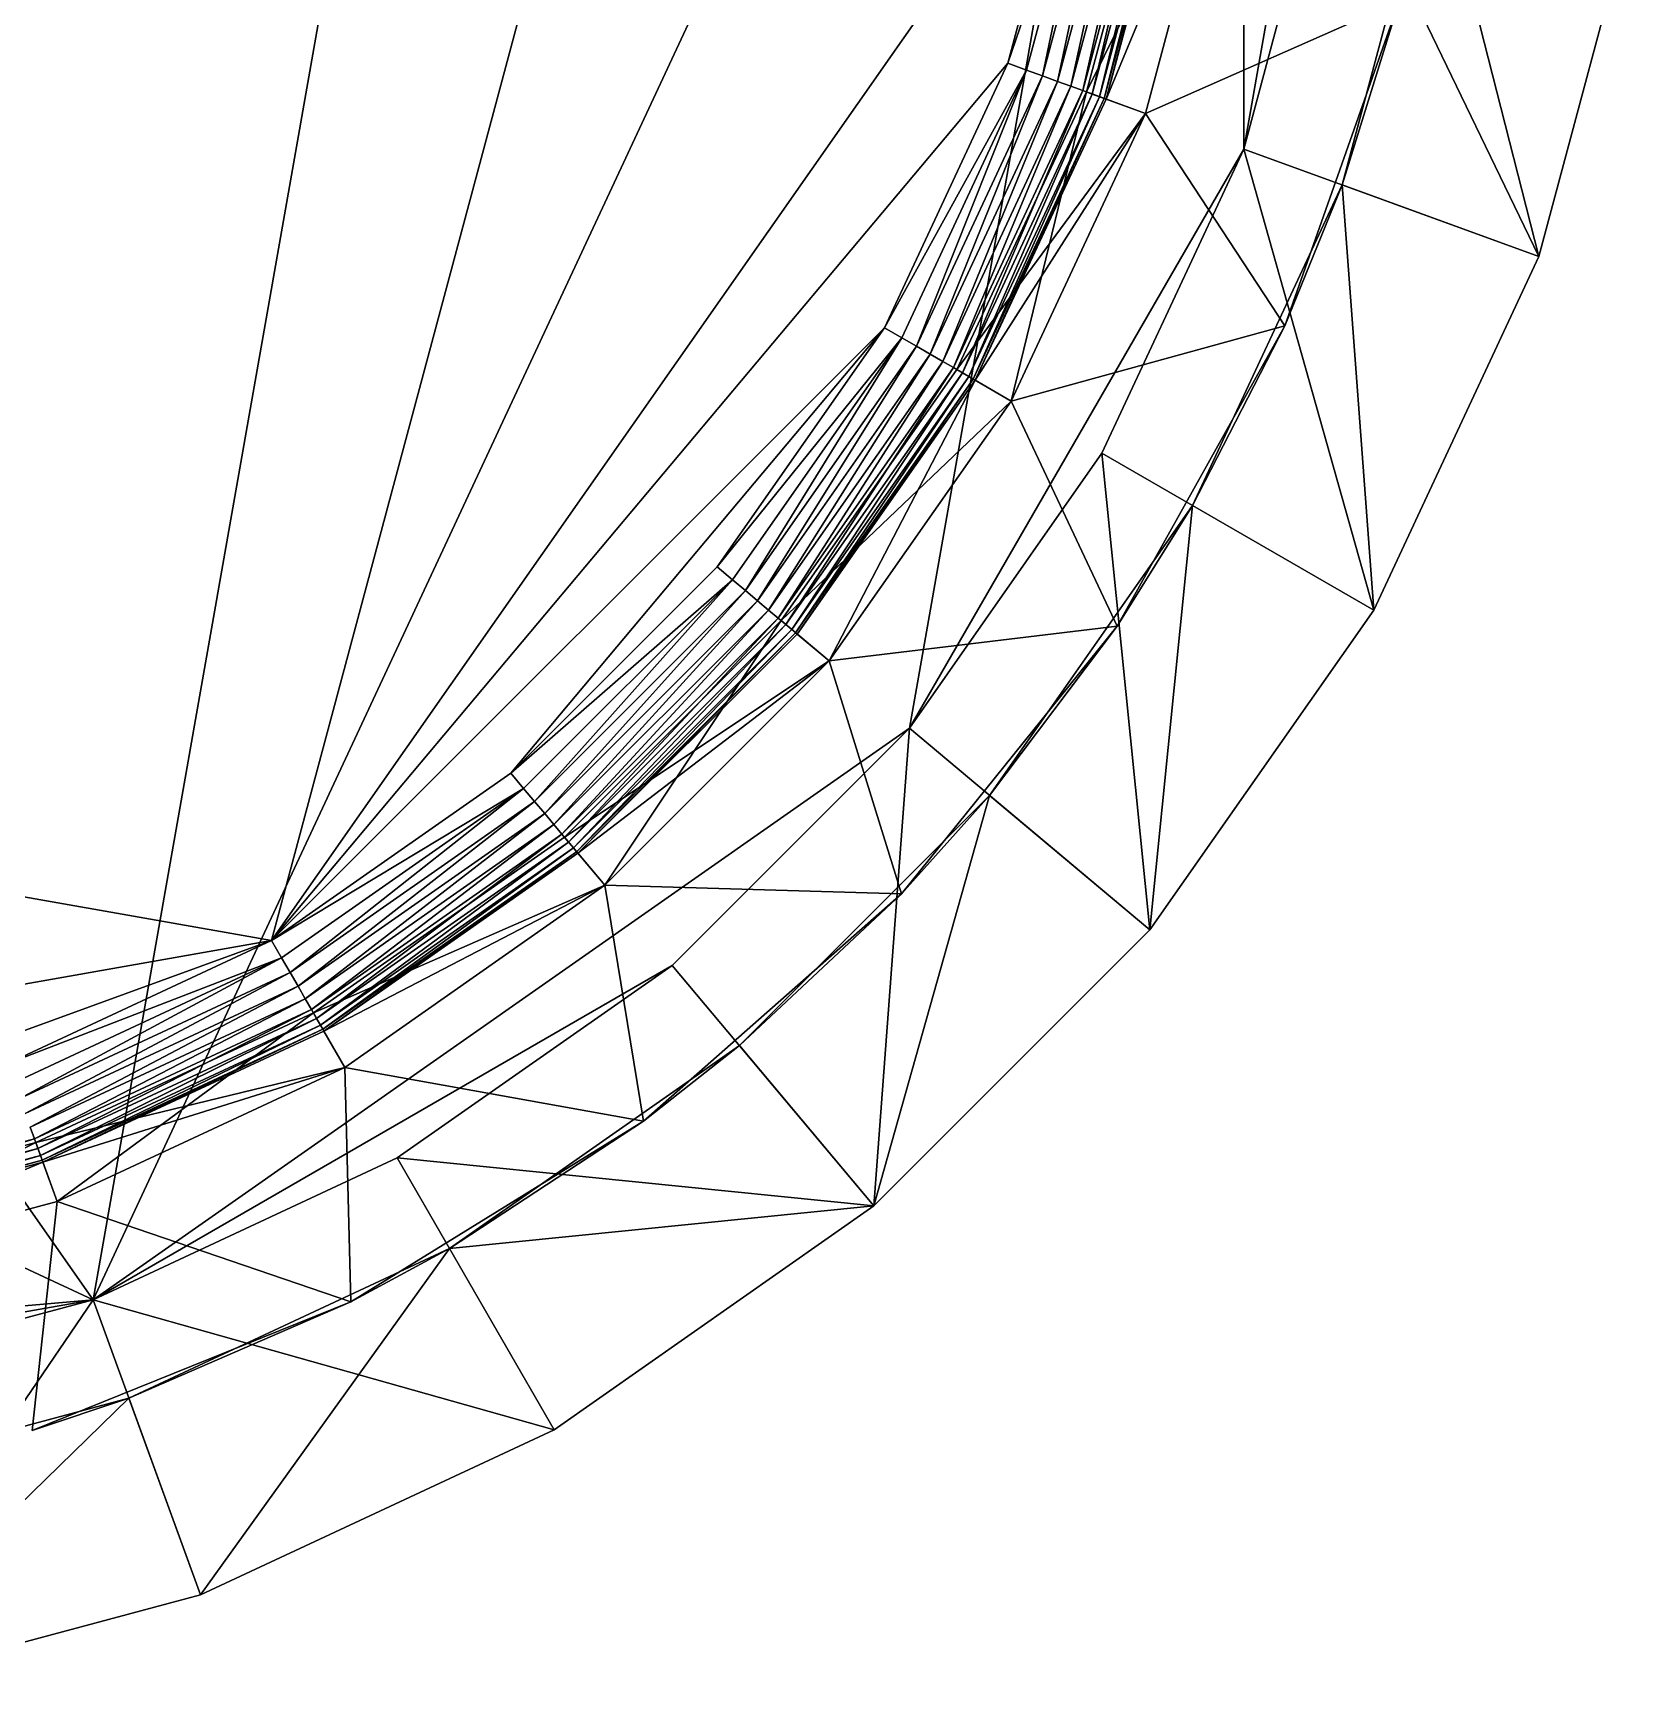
# Model space of a CAD drawing. Header units: inches. Extents: x -2 to 2474, y 1 to 287.
# Drawn here: x 166.7054 to 167.1483, y 187.0052 to 187.4636 of the extents above; entities that cross this region are included whole.
import ezdxf

# ---------------------------------------------------------------- set-up
doc = ezdxf.new("R2010")
doc.units = ezdxf.units.IN
doc.header["$MEASUREMENT"] = 0
doc.layers.add('DLX_LUM', color=7, linetype='Continuous', true_color=0xffd400)

msp = doc.modelspace()

# ---------------------------------------------------------------- linework, layer by layer
at = {"layer": 'DLX_LUM'}
for points in [[(166.88148, 188.01979, 0), (166.72183, 187.11438, 0)], [(166.72183, 187.11438, 0), (166.88148, 188.01979, 0)], [(166.13366, 187.95436, 0), (166.72183, 187.11438, 0)], [(166.72183, 187.11438, 0), (166.13366, 187.95436, 0)], [(166.77107, 187.21344, 0), (166.94001, 187.84395, 0)], [(166.94001, 187.84395, 0), (166.77107, 187.21344, 0)], [(167.03908, 187.79471, 0), (166.72183, 187.11438, 0)], [(166.72183, 187.11438, 0), (167.03908, 187.79471, 0)], [(166.9469, 187.27197, 0), (167.03908, 187.79471, 0)], [(167.03908, 187.79471, 0), (166.9469, 187.27197, 0)], [(167.03908, 187.79471, 0), (167.03908, 187.43162, 0)], [(167.03908, 187.43162, 0), (167.03908, 187.79471, 0)], [(167.03908, 187.43162, 0), (167.07109, 187.61317, 0)], [(167.07109, 187.61317, 0), (167.03908, 187.43162, 0)], [(166.99484, 187.53302, 0), (166.77107, 187.21344, 0)], [(166.77107, 187.21344, 0), (166.99484, 187.53302, 0)], [(166.99484, 187.53302, 0), (166.97402, 187.4553, 0)], [(166.97402, 187.4553, 0), (166.99484, 187.53302, 0)], [(166.97402, 187.4553, 0), (167.00029, 187.53206, 0)], [(167.00029, 187.53206, 0), (166.97402, 187.4553, 0)], [(166.97921, 187.45341, 0), (167.00029, 187.53206, 0)], [(167.00029, 187.53206, 0), (166.97921, 187.45341, 0)], [(167.00029, 187.53206, 0), (166.9836, 187.45181, 0)], [(166.9836, 187.45181, 0), (167.00029, 187.53206, 0)], [(167.00488, 187.53125, 0), (166.9836, 187.45181, 0)], [(166.9836, 187.45181, 0), (167.00488, 187.53125, 0)], [(167.00488, 187.53125, 0), (166.98772, 187.45032, 0)], [(166.98772, 187.45032, 0), (167.00488, 187.53125, 0)], [(167.0092, 187.53049, 0), (166.98772, 187.45032, 0)], [(166.98772, 187.45032, 0), (167.0092, 187.53049, 0)], [(166.99145, 187.44896, 0), (167.0092, 187.53049, 0)], [(167.0092, 187.53049, 0), (166.99145, 187.44896, 0)], [(167.01311, 187.5298, 0), (166.99145, 187.44896, 0)], [(166.99145, 187.44896, 0), (167.01311, 187.5298, 0)], [(166.99468, 187.44778, 0), (167.01311, 187.5298, 0)], [(167.01311, 187.5298, 0), (166.99468, 187.44778, 0)], [(167.01649, 187.5292, 0), (166.99468, 187.44778, 0)], [(166.99468, 187.44778, 0), (167.01649, 187.5292, 0)], [(167.01757, 187.52901, 0), (166.9957, 187.44741, 0)], [(167.01757, 187.52901, 0), (166.9957, 187.44741, 0)], [(166.9957, 187.44741, 0), (167.01757, 187.52901, 0)], [(167.01757, 187.52901, 0), (166.9957, 187.44741, 0)], [(166.9957, 187.44741, 0), (167.01757, 187.52901, 0)], [(166.9957, 187.44741, 0), (167.01757, 187.52901, 0)], [(167.01649, 187.5292, 0), (166.99733, 187.44682, 0)], [(166.99733, 187.44682, 0), (167.01649, 187.5292, 0)], [(167.01927, 187.52871, 0), (166.99733, 187.44682, 0)], [(166.99733, 187.44682, 0), (167.01927, 187.52871, 0)], [(166.99932, 187.44609, 0), (167.01927, 187.52871, 0)], [(167.01927, 187.52871, 0), (166.99932, 187.44609, 0)], [(167.02136, 187.52834, 0), (166.99932, 187.44609, 0)], [(166.99932, 187.44609, 0), (167.02136, 187.52834, 0)], [(167.02136, 187.52834, 0), (167.00059, 187.44563, 0)], [(167.00059, 187.44563, 0), (167.02136, 187.52834, 0)], [(167.02269, 187.52811, 0), (167.00059, 187.44563, 0)], [(167.00059, 187.44563, 0), (167.02269, 187.52811, 0)], [(167.00111, 187.44544, 0), (167.02269, 187.52811, 0)], [(167.02269, 187.52811, 0), (167.00111, 187.44544, 0)], [(167.02324, 187.52801, 0), (167.00111, 187.44544, 0)], [(167.00111, 187.44544, 0), (167.02324, 187.52801, 0)], [(166.9957, 187.44741, 0), (167.03461, 187.526, 0)], [(167.03461, 187.526, 0), (166.9957, 187.44741, 0)], [(167.03461, 187.526, 0), (166.9957, 187.44741, 0)], [(166.9957, 187.44741, 0), (167.03461, 187.526, 0)], [(167.03461, 187.526, 0), (167.00111, 187.44544, 0)], [(167.00111, 187.44544, 0), (167.03461, 187.526, 0)], [(167.03461, 187.526, 0), (167.01197, 187.44149, 0)], [(167.01197, 187.44149, 0), (167.03461, 187.526, 0)], [(167.03461, 187.526, 0), (167.01197, 187.44149, 0)], [(167.03461, 187.526, 0), (167.01197, 187.44149, 0)], [(167.01197, 187.44149, 0), (167.03461, 187.526, 0)], [(167.01197, 187.44149, 0), (167.03461, 187.526, 0)], [(167.03461, 187.526, 0), (167.01197, 187.44149, 0)], [(167.01197, 187.44149, 0), (167.03461, 187.526, 0)], [(167.06303, 187.52099, 0), (167.03908, 187.43162, 0)], [(167.03908, 187.43162, 0), (167.06303, 187.52099, 0)], [(167.06303, 187.52099, 0), (167.03908, 187.43162, 0)], [(167.03908, 187.43162, 0), (167.06303, 187.52099, 0)], [(167.06303, 187.52099, 0), (167.03908, 187.43162, 0)], [(167.03908, 187.43162, 0), (167.06303, 187.52099, 0)], [(167.06303, 187.52099, 0), (167.1204, 187.40202, 0)], [(167.1204, 187.40202, 0), (167.06303, 187.52099, 0)], [(167.06619, 187.42176, 0), (167.09143, 187.51599, 0)], [(167.09143, 187.51599, 0), (167.06619, 187.42176, 0)], [(167.09143, 187.51599, 0), (167.1204, 187.40202, 0)], [(167.1204, 187.40202, 0), (167.09143, 187.51599, 0)], [(167.1204, 187.40202, 0), (167.14825, 187.50597, 0)], [(167.14825, 187.50597, 0), (167.1204, 187.40202, 0)], [(167.1204, 187.40202, 0), (167.14825, 187.50597, 0)], [(167.14825, 187.50597, 0), (167.1204, 187.40202, 0)], [(167.1204, 187.40202, 0), (167.14825, 187.50597, 0)], [(167.14825, 187.50597, 0), (167.1204, 187.40202, 0)], [(167.01197, 187.44149, 0), (167.08193, 187.47233, 0)], [(167.08193, 187.47233, 0), (167.01197, 187.44149, 0)], [(167.05038, 187.38293, 0), (167.08193, 187.47233, 0)], [(167.08193, 187.47233, 0), (167.05038, 187.38293, 0)], [(167.06619, 187.42176, 0), (167.08193, 187.47233, 0)], [(167.08193, 187.47233, 0), (167.06619, 187.42176, 0)], [(166.97402, 187.4553, 0), (166.77107, 187.21344, 0)], [(166.77107, 187.21344, 0), (166.97402, 187.4553, 0)], [(166.97402, 187.4553, 0), (166.94001, 187.38238, 0)], [(166.94001, 187.38238, 0), (166.97402, 187.4553, 0)], [(166.97921, 187.45341, 0), (166.97402, 187.4553, 0)], [(166.97402, 187.4553, 0), (166.97921, 187.45341, 0)], [(166.94001, 187.38238, 0), (166.97921, 187.45341, 0)], [(166.97921, 187.45341, 0), (166.94001, 187.38238, 0)], [(166.9448, 187.37962, 0), (166.97921, 187.45341, 0)], [(166.97921, 187.45341, 0), (166.9448, 187.37962, 0)], [(166.97921, 187.45341, 0), (166.94885, 187.37728, 0)], [(166.94885, 187.37728, 0), (166.97921, 187.45341, 0)], [(166.9836, 187.45181, 0), (166.94885, 187.37728, 0)], [(166.94885, 187.37728, 0), (166.9836, 187.45181, 0)], [(166.95264, 187.37509, 0), (166.9836, 187.45181, 0)], [(166.9836, 187.45181, 0), (166.95264, 187.37509, 0)], [(166.98772, 187.45032, 0), (166.95264, 187.37509, 0)], [(166.95264, 187.37509, 0), (166.98772, 187.45032, 0)], [(166.98772, 187.45032, 0), (166.95608, 187.37311, 0)], [(166.95608, 187.37311, 0), (166.98772, 187.45032, 0)], [(166.9836, 187.45181, 0), (166.97921, 187.45341, 0)], [(166.97921, 187.45341, 0), (166.9836, 187.45181, 0)], [(166.98772, 187.45032, 0), (166.9836, 187.45181, 0)], [(166.9836, 187.45181, 0), (166.98772, 187.45032, 0)], [(166.99145, 187.44896, 0), (166.98772, 187.45032, 0)], [(166.98772, 187.45032, 0), (166.99145, 187.44896, 0)], [(166.99145, 187.44896, 0), (166.95608, 187.37311, 0)], [(166.95608, 187.37311, 0), (166.99145, 187.44896, 0)], [(166.95906, 187.37139, 0), (166.99145, 187.44896, 0)], [(166.99145, 187.44896, 0), (166.95906, 187.37139, 0)], [(166.99468, 187.44778, 0), (166.95906, 187.37139, 0)], [(166.95906, 187.37139, 0), (166.99468, 187.44778, 0)], [(166.9957, 187.44741, 0), (166.96, 187.37084, 0)], [(166.9957, 187.44741, 0), (166.96, 187.37084, 0)], [(166.96, 187.37084, 0), (166.9957, 187.44741, 0)], [(166.9957, 187.44741, 0), (166.96, 187.37084, 0)], [(166.96, 187.37084, 0), (166.9957, 187.44741, 0)], [(166.96, 187.37084, 0), (166.9957, 187.44741, 0)], [(166.9615, 187.36998, 0), (166.99468, 187.44778, 0)], [(166.99468, 187.44778, 0), (166.9615, 187.36998, 0)], [(166.99733, 187.44682, 0), (166.9615, 187.36998, 0)], [(166.9615, 187.36998, 0), (166.99733, 187.44682, 0)], [(166.99733, 187.44682, 0), (166.96333, 187.36892, 0)], [(166.96333, 187.36892, 0), (166.99733, 187.44682, 0)], [(166.99932, 187.44609, 0), (166.96333, 187.36892, 0)], [(166.96333, 187.36892, 0), (166.99932, 187.44609, 0)], [(166.99932, 187.44609, 0), (166.96451, 187.36824, 0)], [(166.96451, 187.36824, 0), (166.99932, 187.44609, 0)], [(166.96451, 187.36824, 0), (167.00059, 187.44563, 0)], [(167.00059, 187.44563, 0), (166.96451, 187.36824, 0)], [(166.96499, 187.36797, 0), (167.00059, 187.44563, 0)], [(167.00059, 187.44563, 0), (166.96499, 187.36797, 0)], [(167.00111, 187.44544, 0), (166.96499, 187.36797, 0)], [(166.96499, 187.36797, 0), (167.00111, 187.44544, 0)], [(166.9957, 187.44741, 0), (166.97499, 187.36219, 0)], [(166.97499, 187.36219, 0), (166.9957, 187.44741, 0)], [(166.99468, 187.44778, 0), (166.99145, 187.44896, 0)], [(166.99145, 187.44896, 0), (166.99468, 187.44778, 0)], [(166.99733, 187.44682, 0), (166.99468, 187.44778, 0)], [(166.99468, 187.44778, 0), (166.99733, 187.44682, 0)], [(166.9957, 187.44741, 0), (167.01197, 187.44149, 0)], [(167.01197, 187.44149, 0), (166.9957, 187.44741, 0)], [(166.9957, 187.44741, 0), (166.9957, 187.44741, 0)], [(166.9957, 187.44741, 0), (166.9957, 187.44741, 0)], [(166.9957, 187.44741, 0), (167.01197, 187.44149, 0)], [(167.01197, 187.44149, 0), (166.9957, 187.44741, 0)], [(166.99932, 187.44609, 0), (166.99733, 187.44682, 0)], [(166.99733, 187.44682, 0), (166.99932, 187.44609, 0)], [(167.00059, 187.44563, 0), (166.99932, 187.44609, 0)], [(166.99932, 187.44609, 0), (167.00059, 187.44563, 0)], [(167.00059, 187.44563, 0), (167.00111, 187.44544, 0)], [(167.00111, 187.44544, 0), (167.00059, 187.44563, 0)], [(167.00111, 187.44544, 0), (167.01197, 187.44149, 0)], [(167.01197, 187.44149, 0), (167.00111, 187.44544, 0)], [(167.01197, 187.44149, 0), (166.96, 187.37084, 0)], [(166.96, 187.37084, 0), (167.01197, 187.44149, 0)], [(167.01197, 187.44149, 0), (166.96499, 187.36797, 0)], [(166.96499, 187.36797, 0), (167.01197, 187.44149, 0)], [(167.01197, 187.44149, 0), (166.97499, 187.36219, 0)], [(166.97499, 187.36219, 0), (167.01197, 187.44149, 0)], [(167.01197, 187.44149, 0), (166.97499, 187.36219, 0)], [(167.01197, 187.44149, 0), (166.97499, 187.36219, 0)], [(166.97499, 187.36219, 0), (167.01197, 187.44149, 0)], [(166.97499, 187.36219, 0), (167.01197, 187.44149, 0)], [(167.01197, 187.44149, 0), (166.97499, 187.36219, 0)], [(166.97499, 187.36219, 0), (167.01197, 187.44149, 0)], [(167.01197, 187.44149, 0), (167.05038, 187.38293, 0)], [(167.05038, 187.38293, 0), (167.01197, 187.44149, 0)], [(167.01197, 187.44149, 0), (167.01197, 187.44149, 0)], [(167.01197, 187.44149, 0), (167.01197, 187.44149, 0)], [(166.72183, 187.11438, 0), (166.04149, 187.43162, 0)], [(166.04149, 187.43162, 0), (166.72183, 187.11438, 0)], [(166.9469, 187.27197, 0), (167.03908, 187.43162, 0)], [(167.03908, 187.43162, 0), (166.9469, 187.27197, 0)], [(167.03908, 187.43162, 0), (166.99997, 187.34777, 0)], [(166.99997, 187.34777, 0), (167.03908, 187.43162, 0)], [(167.03908, 187.43162, 0), (166.99997, 187.34777, 0)], [(166.99997, 187.34777, 0), (167.03908, 187.43162, 0)], [(167.03908, 187.43162, 0), (166.99997, 187.34777, 0)], [(166.99997, 187.34777, 0), (167.03908, 187.43162, 0)], [(167.1204, 187.40202, 0), (167.03908, 187.43162, 0)], [(167.07492, 187.30449, 0), (167.03908, 187.43162, 0)], [(167.03908, 187.43162, 0), (167.1204, 187.40202, 0)], [(167.03908, 187.43162, 0), (167.07492, 187.30449, 0)], [(167.03908, 187.43162, 0), (167.03908, 187.43162, 0)], [(167.03908, 187.43162, 0), (167.03908, 187.43162, 0)], [(167.02496, 187.33334, 0), (167.06619, 187.42176, 0)], [(167.06619, 187.42176, 0), (167.02496, 187.33334, 0)], [(167.06619, 187.42176, 0), (167.05038, 187.38293, 0)], [(167.05038, 187.38293, 0), (167.06619, 187.42176, 0)], [(167.06619, 187.42176, 0), (167.1204, 187.40202, 0)], [(167.1204, 187.40202, 0), (167.06619, 187.42176, 0)], [(167.06619, 187.42176, 0), (167.07492, 187.30449, 0)], [(167.07492, 187.30449, 0), (167.06619, 187.42176, 0)], [(167.07492, 187.30449, 0), (167.1204, 187.40202, 0)], [(167.1204, 187.40202, 0), (167.07492, 187.30449, 0)], [(167.07492, 187.30449, 0), (167.1204, 187.40202, 0)], [(167.1204, 187.40202, 0), (167.07492, 187.30449, 0)], [(167.07492, 187.30449, 0), (167.1204, 187.40202, 0)], [(167.1204, 187.40202, 0), (167.07492, 187.30449, 0)], [(167.1204, 187.40202, 0), (167.1204, 187.40202, 0)], [(167.1204, 187.40202, 0), (167.1204, 187.40202, 0)], [(166.77107, 187.21344, 0), (166.94001, 187.38238, 0)], [(166.94001, 187.38238, 0), (166.77107, 187.21344, 0)], [(166.94001, 187.38238, 0), (166.83698, 187.25959, 0)], [(166.83698, 187.25959, 0), (166.94001, 187.38238, 0)], [(166.94001, 187.38238, 0), (166.89387, 187.31648, 0)], [(166.89387, 187.31648, 0), (166.94001, 187.38238, 0)], [(166.9448, 187.37962, 0), (166.94001, 187.38238, 0)], [(166.94001, 187.38238, 0), (166.9448, 187.37962, 0)], [(166.97499, 187.36219, 0), (167.05038, 187.38293, 0)], [(167.05038, 187.38293, 0), (166.97499, 187.36219, 0)], [(167.0042, 187.30013, 0), (167.05038, 187.38293, 0)], [(167.05038, 187.38293, 0), (167.0042, 187.30013, 0)], [(167.05038, 187.38293, 0), (167.02496, 187.33334, 0)], [(167.02496, 187.33334, 0), (167.05038, 187.38293, 0)], [(166.89387, 187.31648, 0), (166.9448, 187.37962, 0)], [(166.9448, 187.37962, 0), (166.89387, 187.31648, 0)], [(166.8981, 187.31292, 0), (166.9448, 187.37962, 0)], [(166.9448, 187.37962, 0), (166.8981, 187.31292, 0)], [(166.90168, 187.30992, 0), (166.9448, 187.37962, 0)], [(166.9448, 187.37962, 0), (166.90168, 187.30992, 0)], [(166.94885, 187.37728, 0), (166.90168, 187.30992, 0)], [(166.90168, 187.30992, 0), (166.94885, 187.37728, 0)], [(166.90503, 187.30711, 0), (166.94885, 187.37728, 0)], [(166.94885, 187.37728, 0), (166.90503, 187.30711, 0)], [(166.94885, 187.37728, 0), (166.9448, 187.37962, 0)], [(166.9448, 187.37962, 0), (166.94885, 187.37728, 0)], [(166.95264, 187.37509, 0), (166.94885, 187.37728, 0)], [(166.94885, 187.37728, 0), (166.95264, 187.37509, 0)], [(166.95264, 187.37509, 0), (166.90503, 187.30711, 0)], [(166.90503, 187.30711, 0), (166.95264, 187.37509, 0)], [(166.90807, 187.30456, 0), (166.95264, 187.37509, 0)], [(166.95264, 187.37509, 0), (166.90807, 187.30456, 0)], [(166.95608, 187.37311, 0), (166.90807, 187.30456, 0)], [(166.90807, 187.30456, 0), (166.95608, 187.37311, 0)], [(166.91071, 187.30234, 0), (166.95608, 187.37311, 0)], [(166.95608, 187.37311, 0), (166.91071, 187.30234, 0)], [(166.95608, 187.37311, 0), (166.95264, 187.37509, 0)], [(166.95264, 187.37509, 0), (166.95608, 187.37311, 0)], [(166.95906, 187.37139, 0), (166.95608, 187.37311, 0)], [(166.95608, 187.37311, 0), (166.95906, 187.37139, 0)], [(166.91071, 187.30234, 0), (166.95906, 187.37139, 0)], [(166.95906, 187.37139, 0), (166.91071, 187.30234, 0)], [(166.96, 187.37084, 0), (166.91155, 187.30164, 0)], [(166.96, 187.37084, 0), (166.91155, 187.30164, 0)], [(166.91155, 187.30164, 0), (166.96, 187.37084, 0)], [(166.96, 187.37084, 0), (166.91155, 187.30164, 0)], [(166.91155, 187.30164, 0), (166.96, 187.37084, 0)], [(166.91155, 187.30164, 0), (166.96, 187.37084, 0)], [(166.91287, 187.30053, 0), (166.95906, 187.37139, 0)], [(166.95906, 187.37139, 0), (166.91287, 187.30053, 0)], [(166.9615, 187.36998, 0), (166.91287, 187.30053, 0)], [(166.91287, 187.30053, 0), (166.9615, 187.36998, 0)], [(166.91449, 187.29917, 0), (166.9615, 187.36998, 0)], [(166.9615, 187.36998, 0), (166.91449, 187.29917, 0)], [(166.96333, 187.36892, 0), (166.91449, 187.29917, 0)], [(166.91449, 187.29917, 0), (166.96333, 187.36892, 0)], [(166.96333, 187.36892, 0), (166.91553, 187.2983, 0)], [(166.91553, 187.2983, 0), (166.96333, 187.36892, 0)], [(166.96451, 187.36824, 0), (166.91553, 187.2983, 0)], [(166.91553, 187.2983, 0), (166.96451, 187.36824, 0)], [(166.96451, 187.36824, 0), (166.91596, 187.29794, 0)], [(166.91596, 187.29794, 0), (166.96451, 187.36824, 0)], [(166.96499, 187.36797, 0), (166.91596, 187.29794, 0)], [(166.91596, 187.29794, 0), (166.96499, 187.36797, 0)], [(166.96499, 187.36797, 0), (166.92481, 187.29052, 0)], [(166.92481, 187.29052, 0), (166.96499, 187.36797, 0)], [(166.95906, 187.37139, 0), (166.9615, 187.36998, 0)], [(166.9615, 187.36998, 0), (166.95906, 187.37139, 0)], [(166.97499, 187.36219, 0), (166.96, 187.37084, 0)], [(166.96, 187.37084, 0), (166.97499, 187.36219, 0)], [(166.96, 187.37084, 0), (166.96, 187.37084, 0)], [(166.96, 187.37084, 0), (166.96, 187.37084, 0)], [(166.97499, 187.36219, 0), (166.96, 187.37084, 0)], [(166.96, 187.37084, 0), (166.97499, 187.36219, 0)], [(166.9615, 187.36998, 0), (166.96333, 187.36892, 0)], [(166.96333, 187.36892, 0), (166.9615, 187.36998, 0)], [(166.96333, 187.36892, 0), (166.96451, 187.36824, 0)], [(166.96451, 187.36824, 0), (166.96333, 187.36892, 0)], [(166.96499, 187.36797, 0), (166.96451, 187.36824, 0)], [(166.96451, 187.36824, 0), (166.96499, 187.36797, 0)], [(166.97499, 187.36219, 0), (166.96499, 187.36797, 0)], [(166.96499, 187.36797, 0), (166.97499, 187.36219, 0)], [(166.91155, 187.30164, 0), (166.97499, 187.36219, 0)], [(166.97499, 187.36219, 0), (166.91155, 187.30164, 0)], [(166.97499, 187.36219, 0), (166.91155, 187.30164, 0)], [(166.91155, 187.30164, 0), (166.97499, 187.36219, 0)], [(166.97499, 187.36219, 0), (166.92481, 187.29052, 0)], [(166.92481, 187.29052, 0), (166.97499, 187.36219, 0)], [(166.97499, 187.36219, 0), (166.92481, 187.29052, 0)], [(166.97499, 187.36219, 0), (166.92481, 187.29052, 0)], [(166.92481, 187.29052, 0), (166.97499, 187.36219, 0)], [(166.92481, 187.29052, 0), (166.97499, 187.36219, 0)], [(166.97499, 187.36219, 0), (166.92481, 187.29052, 0)], [(166.92481, 187.29052, 0), (166.97499, 187.36219, 0)], [(167.0042, 187.30013, 0), (166.97499, 187.36219, 0)], [(166.97499, 187.36219, 0), (167.0042, 187.30013, 0)], [(166.97499, 187.36219, 0), (166.97499, 187.36219, 0)], [(166.97499, 187.36219, 0), (166.97499, 187.36219, 0)], [(166.99997, 187.34777, 0), (166.9469, 187.27197, 0)], [(166.9469, 187.27197, 0), (166.99997, 187.34777, 0)], [(166.99997, 187.34777, 0), (166.9469, 187.27197, 0)], [(166.9469, 187.27197, 0), (166.99997, 187.34777, 0)], [(166.99997, 187.34777, 0), (166.9469, 187.27197, 0)], [(166.9469, 187.27197, 0), (166.99997, 187.34777, 0)], [(167.07492, 187.30449, 0), (166.99997, 187.34777, 0)], [(167.0132, 187.21635, 0), (166.99997, 187.34777, 0)], [(166.99997, 187.34777, 0), (167.07492, 187.30449, 0)], [(166.99997, 187.34777, 0), (167.0132, 187.21635, 0)], [(166.99997, 187.34777, 0), (166.99997, 187.34777, 0)], [(166.99997, 187.34777, 0), (166.99997, 187.34777, 0)], [(166.969, 187.25343, 0), (167.02496, 187.33334, 0)], [(167.02496, 187.33334, 0), (166.969, 187.25343, 0)], [(167.02496, 187.33334, 0), (167.0042, 187.30013, 0)], [(167.0042, 187.30013, 0), (167.02496, 187.33334, 0)], [(167.02496, 187.33334, 0), (167.0132, 187.21635, 0)], [(167.0132, 187.21635, 0), (167.02496, 187.33334, 0)], [(167.07492, 187.30449, 0), (167.02496, 187.33334, 0)], [(167.02496, 187.33334, 0), (167.07492, 187.30449, 0)], [(166.1867, 187.31648, 0), (166.77107, 187.21344, 0)], [(166.77107, 187.21344, 0), (166.1867, 187.31648, 0)], [(166.89387, 187.31648, 0), (166.83698, 187.25959, 0)], [(166.83698, 187.25959, 0), (166.89387, 187.31648, 0)], [(166.8981, 187.31292, 0), (166.83698, 187.25959, 0)], [(166.83698, 187.25959, 0), (166.8981, 187.31292, 0)], [(166.8981, 187.31292, 0), (166.84053, 187.25535, 0)], [(166.84053, 187.25535, 0), (166.8981, 187.31292, 0)], [(166.84353, 187.25177, 0), (166.8981, 187.31292, 0)], [(166.8981, 187.31292, 0), (166.84353, 187.25177, 0)], [(166.8981, 187.31292, 0), (166.89387, 187.31648, 0)], [(166.89387, 187.31648, 0), (166.8981, 187.31292, 0)], [(166.90168, 187.30992, 0), (166.8981, 187.31292, 0)], [(166.8981, 187.31292, 0), (166.90168, 187.30992, 0)], [(166.90168, 187.30992, 0), (166.84353, 187.25177, 0)], [(166.84353, 187.25177, 0), (166.90168, 187.30992, 0)], [(166.84635, 187.24842, 0), (166.90168, 187.30992, 0)], [(166.90168, 187.30992, 0), (166.84635, 187.24842, 0)], [(166.90168, 187.30992, 0), (166.90503, 187.30711, 0)], [(166.90503, 187.30711, 0), (166.90168, 187.30992, 0)], [(166.90503, 187.30711, 0), (166.84635, 187.24842, 0)], [(166.84635, 187.24842, 0), (166.90503, 187.30711, 0)], [(166.8489, 187.24538, 0), (166.90503, 187.30711, 0)], [(166.90503, 187.30711, 0), (166.8489, 187.24538, 0)], [(166.90807, 187.30456, 0), (166.8489, 187.24538, 0)], [(166.8489, 187.24538, 0), (166.90807, 187.30456, 0)], [(166.85111, 187.24274, 0), (166.90807, 187.30456, 0)], [(166.90807, 187.30456, 0), (166.85111, 187.24274, 0)], [(166.90503, 187.30711, 0), (166.90807, 187.30456, 0)], [(166.90807, 187.30456, 0), (166.90503, 187.30711, 0)], [(166.90807, 187.30456, 0), (166.91071, 187.30234, 0)], [(166.91071, 187.30234, 0), (166.90807, 187.30456, 0)], [(167.0132, 187.21635, 0), (167.07492, 187.30449, 0)], [(167.07492, 187.30449, 0), (167.0132, 187.21635, 0)], [(167.0132, 187.21635, 0), (167.07492, 187.30449, 0)], [(167.07492, 187.30449, 0), (167.0132, 187.21635, 0)], [(167.0132, 187.21635, 0), (167.07492, 187.30449, 0)], [(167.07492, 187.30449, 0), (167.0132, 187.21635, 0)], [(167.07492, 187.30449, 0), (167.07492, 187.30449, 0)], [(167.07492, 187.30449, 0), (167.07492, 187.30449, 0)], [(166.91071, 187.30234, 0), (166.85111, 187.24274, 0)], [(166.85111, 187.24274, 0), (166.91071, 187.30234, 0)], [(166.91155, 187.30164, 0), (166.85181, 187.24191, 0)], [(166.91155, 187.30164, 0), (166.85181, 187.24191, 0)], [(166.85181, 187.24191, 0), (166.91155, 187.30164, 0)], [(166.91155, 187.30164, 0), (166.85181, 187.24191, 0)], [(166.85181, 187.24191, 0), (166.91155, 187.30164, 0)], [(166.85181, 187.24191, 0), (166.91155, 187.30164, 0)], [(166.91071, 187.30234, 0), (166.85292, 187.24058, 0)], [(166.85292, 187.24058, 0), (166.91071, 187.30234, 0)], [(166.91287, 187.30053, 0), (166.85292, 187.24058, 0)], [(166.85292, 187.24058, 0), (166.91287, 187.30053, 0)], [(166.85428, 187.23896, 0), (166.91287, 187.30053, 0)], [(166.91287, 187.30053, 0), (166.85428, 187.23896, 0)], [(166.91449, 187.29917, 0), (166.85428, 187.23896, 0)], [(166.85428, 187.23896, 0), (166.91449, 187.29917, 0)], [(166.91449, 187.29917, 0), (166.85515, 187.23792, 0)], [(166.85515, 187.23792, 0), (166.91449, 187.29917, 0)], [(166.86294, 187.22865, 0), (166.91155, 187.30164, 0)], [(166.91155, 187.30164, 0), (166.86294, 187.22865, 0)], [(166.91287, 187.30053, 0), (166.91071, 187.30234, 0)], [(166.91071, 187.30234, 0), (166.91287, 187.30053, 0)], [(166.91155, 187.30164, 0), (166.92481, 187.29052, 0)], [(166.92481, 187.29052, 0), (166.91155, 187.30164, 0)], [(166.91155, 187.30164, 0), (166.91155, 187.30164, 0)], [(166.91155, 187.30164, 0), (166.91155, 187.30164, 0)], [(166.92481, 187.29052, 0), (166.91155, 187.30164, 0)], [(166.91155, 187.30164, 0), (166.92481, 187.29052, 0)], [(166.91449, 187.29917, 0), (166.91287, 187.30053, 0)], [(166.91287, 187.30053, 0), (166.91449, 187.29917, 0)], [(166.91553, 187.2983, 0), (166.91449, 187.29917, 0)], [(166.91449, 187.29917, 0), (166.91553, 187.2983, 0)], [(166.92481, 187.29052, 0), (167.0042, 187.30013, 0)], [(167.0042, 187.30013, 0), (166.92481, 187.29052, 0)], [(166.94471, 187.22632, 0), (167.0042, 187.30013, 0)], [(167.0042, 187.30013, 0), (166.94471, 187.22632, 0)], [(167.0042, 187.30013, 0), (166.969, 187.25343, 0)], [(166.969, 187.25343, 0), (167.0042, 187.30013, 0)], [(166.91553, 187.2983, 0), (166.85515, 187.23792, 0)], [(166.85515, 187.23792, 0), (166.91553, 187.2983, 0)], [(166.85551, 187.2375, 0), (166.91553, 187.2983, 0)], [(166.91553, 187.2983, 0), (166.85551, 187.2375, 0)], [(166.91596, 187.29794, 0), (166.85551, 187.2375, 0)], [(166.85551, 187.2375, 0), (166.91596, 187.29794, 0)], [(166.91596, 187.29794, 0), (166.91553, 187.2983, 0)], [(166.91553, 187.2983, 0), (166.91596, 187.29794, 0)], [(166.92481, 187.29052, 0), (166.91596, 187.29794, 0)], [(166.91596, 187.29794, 0), (166.92481, 187.29052, 0)], [(166.85181, 187.24191, 0), (166.92481, 187.29052, 0)], [(166.92481, 187.29052, 0), (166.85181, 187.24191, 0)], [(166.92481, 187.29052, 0), (166.85551, 187.2375, 0)], [(166.85551, 187.2375, 0), (166.92481, 187.29052, 0)], [(166.92481, 187.29052, 0), (166.86294, 187.22865, 0)], [(166.86294, 187.22865, 0), (166.92481, 187.29052, 0)], [(166.92481, 187.29052, 0), (166.86294, 187.22865, 0)], [(166.92481, 187.29052, 0), (166.86294, 187.22865, 0)], [(166.86294, 187.22865, 0), (166.92481, 187.29052, 0)], [(166.86294, 187.22865, 0), (166.92481, 187.29052, 0)], [(166.92481, 187.29052, 0), (166.86294, 187.22865, 0)], [(166.86294, 187.22865, 0), (166.92481, 187.29052, 0)], [(166.92481, 187.29052, 0), (166.94471, 187.22632, 0)], [(166.94471, 187.22632, 0), (166.92481, 187.29052, 0)], [(166.92481, 187.29052, 0), (166.92481, 187.29052, 0)], [(166.92481, 187.29052, 0), (166.92481, 187.29052, 0)], [(166.9469, 187.27197, 0), (166.72183, 187.11438, 0)], [(166.72183, 187.11438, 0), (166.9469, 187.27197, 0)], [(166.9469, 187.27197, 0), (166.88148, 187.20655, 0)], [(166.88148, 187.20655, 0), (166.9469, 187.27197, 0)], [(166.9469, 187.27197, 0), (166.88148, 187.20655, 0)], [(166.88148, 187.20655, 0), (166.9469, 187.27197, 0)], [(166.9469, 187.27197, 0), (166.88148, 187.20655, 0)], [(166.88148, 187.20655, 0), (166.9469, 187.27197, 0)], [(166.9469, 187.27197, 0), (166.93711, 187.14025, 0)], [(166.93711, 187.14025, 0), (166.9469, 187.27197, 0)], [(166.9469, 187.27197, 0), (167.0132, 187.21635, 0)], [(167.0132, 187.21635, 0), (166.9469, 187.27197, 0)], [(166.9469, 187.27197, 0), (166.9469, 187.27197, 0)], [(166.9469, 187.27197, 0), (166.9469, 187.27197, 0)], [(166.83698, 187.25959, 0), (166.77107, 187.21344, 0)], [(166.77107, 187.21344, 0), (166.83698, 187.25959, 0)], [(166.83698, 187.25959, 0), (166.84053, 187.25535, 0)], [(166.84053, 187.25535, 0), (166.83698, 187.25959, 0)], [(166.77107, 187.21344, 0), (166.84053, 187.25535, 0)], [(166.84053, 187.25535, 0), (166.77107, 187.21344, 0)], [(166.77383, 187.20865, 0), (166.84053, 187.25535, 0)], [(166.84053, 187.25535, 0), (166.77383, 187.20865, 0)], [(166.84053, 187.25535, 0), (166.77617, 187.20461, 0)], [(166.77617, 187.20461, 0), (166.84053, 187.25535, 0)], [(166.84053, 187.25535, 0), (166.84353, 187.25177, 0)], [(166.84353, 187.25177, 0), (166.84053, 187.25535, 0)], [(166.90002, 187.18445, 0), (166.969, 187.25343, 0)], [(166.969, 187.25343, 0), (166.90002, 187.18445, 0)], [(166.93711, 187.14025, 0), (166.969, 187.25343, 0)], [(166.969, 187.25343, 0), (166.93711, 187.14025, 0)], [(166.969, 187.25343, 0), (166.94471, 187.22632, 0)], [(166.94471, 187.22632, 0), (166.969, 187.25343, 0)], [(166.969, 187.25343, 0), (167.0132, 187.21635, 0)], [(167.0132, 187.21635, 0), (166.969, 187.25343, 0)], [(166.84353, 187.25177, 0), (166.77617, 187.20461, 0)], [(166.77617, 187.20461, 0), (166.84353, 187.25177, 0)], [(166.84353, 187.25177, 0), (166.77836, 187.20081, 0)], [(166.77836, 187.20081, 0), (166.84353, 187.25177, 0)], [(166.84635, 187.24842, 0), (166.77836, 187.20081, 0)], [(166.77836, 187.20081, 0), (166.84635, 187.24842, 0)], [(166.78034, 187.19738, 0), (166.84635, 187.24842, 0)], [(166.84635, 187.24842, 0), (166.78034, 187.19738, 0)], [(166.84353, 187.25177, 0), (166.84635, 187.24842, 0)], [(166.84635, 187.24842, 0), (166.84353, 187.25177, 0)], [(166.8489, 187.24538, 0), (166.84635, 187.24842, 0)], [(166.84635, 187.24842, 0), (166.8489, 187.24538, 0)], [(166.8489, 187.24538, 0), (166.78034, 187.19738, 0)], [(166.78034, 187.19738, 0), (166.8489, 187.24538, 0)], [(166.8489, 187.24538, 0), (166.78206, 187.1944, 0)], [(166.78206, 187.1944, 0), (166.8489, 187.24538, 0)], [(166.85111, 187.24274, 0), (166.8489, 187.24538, 0)], [(166.8489, 187.24538, 0), (166.85111, 187.24274, 0)], [(166.85111, 187.24274, 0), (166.78206, 187.1944, 0)], [(166.78206, 187.1944, 0), (166.85111, 187.24274, 0)], [(166.85181, 187.24191, 0), (166.78261, 187.19345, 0)], [(166.85181, 187.24191, 0), (166.78261, 187.19345, 0)], [(166.78261, 187.19345, 0), (166.85181, 187.24191, 0)], [(166.85181, 187.24191, 0), (166.78261, 187.19345, 0)], [(166.78261, 187.19345, 0), (166.85181, 187.24191, 0)], [(166.78261, 187.19345, 0), (166.85181, 187.24191, 0)], [(166.78347, 187.19195, 0), (166.85111, 187.24274, 0)], [(166.85111, 187.24274, 0), (166.78347, 187.19195, 0)], [(166.85292, 187.24058, 0), (166.78347, 187.19195, 0)], [(166.78347, 187.19195, 0), (166.85292, 187.24058, 0)], [(166.78453, 187.19012, 0), (166.85292, 187.24058, 0)], [(166.85292, 187.24058, 0), (166.78453, 187.19012, 0)], [(166.85428, 187.23896, 0), (166.78453, 187.19012, 0)], [(166.78453, 187.19012, 0), (166.85428, 187.23896, 0)], [(166.78521, 187.18895, 0), (166.85428, 187.23896, 0)], [(166.85428, 187.23896, 0), (166.78521, 187.18895, 0)], [(166.85292, 187.24058, 0), (166.85111, 187.24274, 0)], [(166.85111, 187.24274, 0), (166.85292, 187.24058, 0)], [(166.85181, 187.24191, 0), (166.86294, 187.22865, 0)], [(166.86294, 187.22865, 0), (166.85181, 187.24191, 0)], [(166.85181, 187.24191, 0), (166.85181, 187.24191, 0)], [(166.85181, 187.24191, 0), (166.85181, 187.24191, 0)], [(166.85181, 187.24191, 0), (166.86294, 187.22865, 0)], [(166.86294, 187.22865, 0), (166.85181, 187.24191, 0)], [(166.85428, 187.23896, 0), (166.85292, 187.24058, 0)], [(166.85292, 187.24058, 0), (166.85428, 187.23896, 0)], [(166.85515, 187.23792, 0), (166.85428, 187.23896, 0)], [(166.85428, 187.23896, 0), (166.85515, 187.23792, 0)], [(166.85515, 187.23792, 0), (166.78521, 187.18895, 0)], [(166.78521, 187.18895, 0), (166.85515, 187.23792, 0)], [(166.78549, 187.18847, 0), (166.85515, 187.23792, 0)], [(166.85515, 187.23792, 0), (166.78549, 187.18847, 0)], [(166.85551, 187.2375, 0), (166.78549, 187.18847, 0)], [(166.78549, 187.18847, 0), (166.85551, 187.2375, 0)], [(166.85551, 187.2375, 0), (166.85515, 187.23792, 0)], [(166.85515, 187.23792, 0), (166.85551, 187.2375, 0)], [(166.85551, 187.2375, 0), (166.86294, 187.22865, 0)], [(166.86294, 187.22865, 0), (166.85551, 187.2375, 0)], [(166.78261, 187.19345, 0), (166.86294, 187.22865, 0)], [(166.86294, 187.22865, 0), (166.78261, 187.19345, 0)], [(166.78261, 187.19345, 0), (166.86294, 187.22865, 0)], [(166.86294, 187.22865, 0), (166.78261, 187.19345, 0)], [(166.86294, 187.22865, 0), (166.78549, 187.18847, 0)], [(166.78549, 187.18847, 0), (166.86294, 187.22865, 0)], [(166.86294, 187.22865, 0), (166.79126, 187.17846, 0)], [(166.79126, 187.17846, 0), (166.86294, 187.22865, 0)], [(166.86294, 187.22865, 0), (166.79126, 187.17846, 0)], [(166.86294, 187.22865, 0), (166.79126, 187.17846, 0)], [(166.79126, 187.17846, 0), (166.86294, 187.22865, 0)], [(166.79126, 187.17846, 0), (166.86294, 187.22865, 0)], [(166.86294, 187.22865, 0), (166.79126, 187.17846, 0)], [(166.79126, 187.17846, 0), (166.86294, 187.22865, 0)], [(166.86294, 187.22865, 0), (166.94471, 187.22632, 0)], [(166.94471, 187.22632, 0), (166.86294, 187.22865, 0)], [(166.86294, 187.22865, 0), (166.87362, 187.16361, 0)], [(166.87362, 187.16361, 0), (166.86294, 187.22865, 0)], [(166.86294, 187.22865, 0), (166.86294, 187.22865, 0)], [(166.86294, 187.22865, 0), (166.86294, 187.22865, 0)], [(166.87362, 187.16361, 0), (166.94471, 187.22632, 0)], [(166.94471, 187.22632, 0), (166.87362, 187.16361, 0)], [(166.94471, 187.22632, 0), (166.90002, 187.18445, 0)], [(166.90002, 187.18445, 0), (166.94471, 187.22632, 0)], [(166.93711, 187.14025, 0), (167.0132, 187.21635, 0)], [(167.0132, 187.21635, 0), (166.93711, 187.14025, 0)], [(166.93711, 187.14025, 0), (167.0132, 187.21635, 0)], [(167.0132, 187.21635, 0), (166.93711, 187.14025, 0)], [(166.93711, 187.14025, 0), (167.0132, 187.21635, 0)], [(167.0132, 187.21635, 0), (166.93711, 187.14025, 0)], [(167.0132, 187.21635, 0), (167.0132, 187.21635, 0)], [(167.0132, 187.21635, 0), (167.0132, 187.21635, 0)], [(166.46013, 187.15861, 0), (166.77107, 187.21344, 0)], [(166.77107, 187.21344, 0), (166.46013, 187.15861, 0)], [(166.77107, 187.21344, 0), (166.62043, 187.15861, 0)], [(166.62043, 187.15861, 0), (166.77107, 187.21344, 0)], [(166.77107, 187.21344, 0), (166.69815, 187.17944, 0)], [(166.69815, 187.17944, 0), (166.77107, 187.21344, 0)], [(166.77383, 187.20865, 0), (166.77107, 187.21344, 0)], [(166.77107, 187.21344, 0), (166.77383, 187.20865, 0)], [(166.77383, 187.20865, 0), (166.69815, 187.17944, 0)], [(166.69815, 187.17944, 0), (166.77383, 187.20865, 0)], [(166.70004, 187.17424, 0), (166.77383, 187.20865, 0)], [(166.77383, 187.20865, 0), (166.70004, 187.17424, 0)], [(166.77383, 187.20865, 0), (166.70164, 187.16985, 0)], [(166.70164, 187.16985, 0), (166.77383, 187.20865, 0)], [(166.77617, 187.20461, 0), (166.77383, 187.20865, 0)], [(166.77383, 187.20865, 0), (166.77617, 187.20461, 0)], [(166.77617, 187.20461, 0), (166.70164, 187.16985, 0)], [(166.70164, 187.16985, 0), (166.77617, 187.20461, 0)], [(166.70314, 187.16573, 0), (166.77617, 187.20461, 0)], [(166.77617, 187.20461, 0), (166.70314, 187.16573, 0)], [(166.72183, 187.11438, 0), (166.88148, 187.20655, 0)], [(166.88148, 187.20655, 0), (166.72183, 187.11438, 0)], [(166.77836, 187.20081, 0), (166.77617, 187.20461, 0)], [(166.77617, 187.20461, 0), (166.77836, 187.20081, 0)], [(166.88148, 187.20655, 0), (166.80569, 187.15348, 0)], [(166.80569, 187.15348, 0), (166.88148, 187.20655, 0)], [(166.88148, 187.20655, 0), (166.80569, 187.15348, 0)], [(166.80569, 187.15348, 0), (166.88148, 187.20655, 0)], [(166.88148, 187.20655, 0), (166.80569, 187.15348, 0)], [(166.80569, 187.15348, 0), (166.88148, 187.20655, 0)], [(166.88148, 187.20655, 0), (166.93711, 187.14025, 0)], [(166.93711, 187.14025, 0), (166.88148, 187.20655, 0)], [(166.88148, 187.20655, 0), (166.88148, 187.20655, 0)], [(166.88148, 187.20655, 0), (166.88148, 187.20655, 0)], [(166.77836, 187.20081, 0), (166.70314, 187.16573, 0)], [(166.70314, 187.16573, 0), (166.77836, 187.20081, 0)], [(166.77836, 187.20081, 0), (166.70449, 187.16201, 0)], [(166.70449, 187.16201, 0), (166.77836, 187.20081, 0)], [(166.78034, 187.19738, 0), (166.77836, 187.20081, 0)], [(166.77836, 187.20081, 0), (166.78034, 187.19738, 0)], [(166.78034, 187.19738, 0), (166.70449, 187.16201, 0)], [(166.70449, 187.16201, 0), (166.78034, 187.19738, 0)], [(166.70567, 187.15877, 0), (166.78034, 187.19738, 0)], [(166.78034, 187.19738, 0), (166.70567, 187.15877, 0)], [(166.78206, 187.1944, 0), (166.70567, 187.15877, 0)], [(166.70567, 187.15877, 0), (166.78206, 187.1944, 0)], [(166.78261, 187.19345, 0), (166.70604, 187.15775, 0)], [(166.78261, 187.19345, 0), (166.70604, 187.15775, 0)], [(166.70604, 187.15775, 0), (166.78261, 187.19345, 0)], [(166.78261, 187.19345, 0), (166.70604, 187.15775, 0)], [(166.70604, 187.15775, 0), (166.78261, 187.19345, 0)], [(166.70604, 187.15775, 0), (166.78261, 187.19345, 0)], [(166.78206, 187.1944, 0), (166.70664, 187.15612, 0)], [(166.70664, 187.15612, 0), (166.78206, 187.1944, 0)], [(166.71196, 187.14148, 0), (166.78261, 187.19345, 0)], [(166.78261, 187.19345, 0), (166.71196, 187.14148, 0)], [(166.78206, 187.1944, 0), (166.78034, 187.19738, 0)], [(166.78034, 187.19738, 0), (166.78206, 187.1944, 0)], [(166.78347, 187.19195, 0), (166.78206, 187.1944, 0)], [(166.78206, 187.1944, 0), (166.78347, 187.19195, 0)], [(166.78261, 187.19345, 0), (166.79126, 187.17846, 0)], [(166.79126, 187.17846, 0), (166.78261, 187.19345, 0)], [(166.78261, 187.19345, 0), (166.78261, 187.19345, 0)], [(166.78261, 187.19345, 0), (166.78261, 187.19345, 0)], [(166.78261, 187.19345, 0), (166.79126, 187.17846, 0)], [(166.79126, 187.17846, 0), (166.78261, 187.19345, 0)], [(166.78347, 187.19195, 0), (166.70664, 187.15612, 0)], [(166.70664, 187.15612, 0), (166.78347, 187.19195, 0)], [(166.70736, 187.15413, 0), (166.78347, 187.19195, 0)], [(166.78347, 187.19195, 0), (166.70736, 187.15413, 0)], [(166.78453, 187.19012, 0), (166.70736, 187.15413, 0)], [(166.70736, 187.15413, 0), (166.78453, 187.19012, 0)], [(166.78453, 187.19012, 0), (166.70782, 187.15286, 0)], [(166.70782, 187.15286, 0), (166.78453, 187.19012, 0)], [(166.78521, 187.18895, 0), (166.70782, 187.15286, 0)], [(166.70782, 187.15286, 0), (166.78521, 187.18895, 0)], [(166.70801, 187.15234, 0), (166.78521, 187.18895, 0)], [(166.78521, 187.18895, 0), (166.70801, 187.15234, 0)], [(166.78549, 187.18847, 0), (166.70801, 187.15234, 0)], [(166.70801, 187.15234, 0), (166.78549, 187.18847, 0)], [(166.78453, 187.19012, 0), (166.78347, 187.19195, 0)], [(166.78347, 187.19195, 0), (166.78453, 187.19012, 0)], [(166.78521, 187.18895, 0), (166.78453, 187.19012, 0)], [(166.78453, 187.19012, 0), (166.78521, 187.18895, 0)], [(166.78549, 187.18847, 0), (166.78521, 187.18895, 0)], [(166.78521, 187.18895, 0), (166.78549, 187.18847, 0)], [(166.78549, 187.18847, 0), (166.79126, 187.17846, 0)], [(166.79126, 187.17846, 0), (166.78549, 187.18847, 0)], [(166.82011, 187.1285, 0), (166.90002, 187.18445, 0)], [(166.90002, 187.18445, 0), (166.82011, 187.1285, 0)], [(166.90002, 187.18445, 0), (166.87362, 187.16361, 0)], [(166.87362, 187.16361, 0), (166.90002, 187.18445, 0)], [(166.90002, 187.18445, 0), (166.93711, 187.14025, 0)], [(166.93711, 187.14025, 0), (166.90002, 187.18445, 0)], [(166.79126, 187.17846, 0), (166.70604, 187.15775, 0)], [(166.70604, 187.15775, 0), (166.79126, 187.17846, 0)], [(166.79126, 187.17846, 0), (166.70801, 187.15234, 0)], [(166.70801, 187.15234, 0), (166.79126, 187.17846, 0)], [(166.79126, 187.17846, 0), (166.71196, 187.14148, 0)], [(166.79126, 187.17846, 0), (166.71196, 187.14148, 0)], [(166.71196, 187.14148, 0), (166.79126, 187.17846, 0)], [(166.79126, 187.17846, 0), (166.71196, 187.14148, 0)], [(166.71196, 187.14148, 0), (166.79126, 187.17846, 0)], [(166.71196, 187.14148, 0), (166.79126, 187.17846, 0)], [(166.79126, 187.17846, 0), (166.71196, 187.14148, 0)], [(166.71196, 187.14148, 0), (166.79126, 187.17846, 0)], [(166.79126, 187.17846, 0), (166.87362, 187.16361, 0)], [(166.87362, 187.16361, 0), (166.79126, 187.17846, 0)], [(166.79126, 187.17846, 0), (166.79295, 187.1138, 0)], [(166.79295, 187.1138, 0), (166.79126, 187.17846, 0)], [(166.79126, 187.17846, 0), (166.79126, 187.17846, 0)], [(166.79126, 187.17846, 0), (166.79126, 187.17846, 0)], [(166.70567, 187.15877, 0), (166.70449, 187.16201, 0)], [(166.70449, 187.16201, 0), (166.70567, 187.15877, 0)], [(166.79295, 187.1138, 0), (166.87362, 187.16361, 0)], [(166.87362, 187.16361, 0), (166.79295, 187.1138, 0)], [(166.87362, 187.16361, 0), (166.82011, 187.1285, 0)], [(166.82011, 187.1285, 0), (166.87362, 187.16361, 0)], [(166.70567, 187.15877, 0), (166.62425, 187.13696, 0)], [(166.62425, 187.13696, 0), (166.70567, 187.15877, 0)], [(166.70604, 187.15775, 0), (166.62444, 187.13588, 0)], [(166.70604, 187.15775, 0), (166.62444, 187.13588, 0)], [(166.62444, 187.13588, 0), (166.70604, 187.15775, 0)], [(166.70604, 187.15775, 0), (166.62444, 187.13588, 0)], [(166.62444, 187.13588, 0), (166.70604, 187.15775, 0)], [(166.62444, 187.13588, 0), (166.70604, 187.15775, 0)], [(166.70567, 187.15877, 0), (166.62474, 187.13418, 0)], [(166.62474, 187.13418, 0), (166.70567, 187.15877, 0)], [(166.62745, 187.11884, 0), (166.70604, 187.15775, 0)], [(166.70604, 187.15775, 0), (166.62745, 187.11884, 0)], [(166.70604, 187.15775, 0), (166.62745, 187.11884, 0)], [(166.62745, 187.11884, 0), (166.70604, 187.15775, 0)], [(166.70664, 187.15612, 0), (166.70567, 187.15877, 0)], [(166.70567, 187.15877, 0), (166.70664, 187.15612, 0)], [(166.70604, 187.15775, 0), (166.71196, 187.14148, 0)], [(166.71196, 187.14148, 0), (166.70604, 187.15775, 0)], [(166.70604, 187.15775, 0), (166.70604, 187.15775, 0)], [(166.70604, 187.15775, 0), (166.70604, 187.15775, 0)], [(166.71196, 187.14148, 0), (166.70604, 187.15775, 0)], [(166.70604, 187.15775, 0), (166.71196, 187.14148, 0)], [(166.70664, 187.15612, 0), (166.62474, 187.13418, 0)], [(166.62474, 187.13418, 0), (166.70664, 187.15612, 0)], [(166.62511, 187.1321, 0), (166.70664, 187.15612, 0)], [(166.70664, 187.15612, 0), (166.62511, 187.1321, 0)], [(166.70736, 187.15413, 0), (166.62511, 187.1321, 0)], [(166.62511, 187.1321, 0), (166.70736, 187.15413, 0)], [(166.70736, 187.15413, 0), (166.62534, 187.13076, 0)], [(166.62534, 187.13076, 0), (166.70736, 187.15413, 0)], [(166.70782, 187.15286, 0), (166.62534, 187.13076, 0)], [(166.62534, 187.13076, 0), (166.70782, 187.15286, 0)], [(166.70782, 187.15286, 0), (166.62544, 187.13021, 0)], [(166.62544, 187.13021, 0), (166.70782, 187.15286, 0)], [(166.70801, 187.15234, 0), (166.62544, 187.13021, 0)], [(166.62544, 187.13021, 0), (166.70801, 187.15234, 0)], [(166.70801, 187.15234, 0), (166.62745, 187.11884, 0)], [(166.62745, 187.11884, 0), (166.70801, 187.15234, 0)], [(166.70736, 187.15413, 0), (166.70664, 187.15612, 0)], [(166.70664, 187.15612, 0), (166.70736, 187.15413, 0)], [(166.70782, 187.15286, 0), (166.70736, 187.15413, 0)], [(166.70736, 187.15413, 0), (166.70782, 187.15286, 0)], [(166.70801, 187.15234, 0), (166.70782, 187.15286, 0)], [(166.70782, 187.15286, 0), (166.70801, 187.15234, 0)], [(166.71196, 187.14148, 0), (166.70801, 187.15234, 0)], [(166.70801, 187.15234, 0), (166.71196, 187.14148, 0)], [(166.80569, 187.15348, 0), (166.72183, 187.11438, 0)], [(166.72183, 187.11438, 0), (166.80569, 187.15348, 0)], [(166.80569, 187.15348, 0), (166.72183, 187.11438, 0)], [(166.72183, 187.11438, 0), (166.80569, 187.15348, 0)], [(166.80569, 187.15348, 0), (166.72183, 187.11438, 0)], [(166.72183, 187.11438, 0), (166.80569, 187.15348, 0)], [(166.80569, 187.15348, 0), (166.84896, 187.07853, 0)], [(166.84896, 187.07853, 0), (166.80569, 187.15348, 0)], [(166.80569, 187.15348, 0), (166.93711, 187.14025, 0)], [(166.93711, 187.14025, 0), (166.80569, 187.15348, 0)], [(166.80569, 187.15348, 0), (166.80569, 187.15348, 0)], [(166.80569, 187.15348, 0), (166.80569, 187.15348, 0)], [(166.71196, 187.14148, 0), (166.62745, 187.11884, 0)], [(166.62745, 187.11884, 0), (166.71196, 187.14148, 0)], [(166.71196, 187.14148, 0), (166.62745, 187.11884, 0)], [(166.71196, 187.14148, 0), (166.62745, 187.11884, 0)], [(166.62745, 187.11884, 0), (166.71196, 187.14148, 0)], [(166.62745, 187.11884, 0), (166.71196, 187.14148, 0)], [(166.71196, 187.14148, 0), (166.62745, 187.11884, 0)], [(166.62745, 187.11884, 0), (166.71196, 187.14148, 0)], [(166.71196, 187.14148, 0), (166.70504, 187.07832, 0)], [(166.70504, 187.07832, 0), (166.71196, 187.14148, 0)], [(166.71196, 187.14148, 0), (166.79295, 187.1138, 0)], [(166.79295, 187.1138, 0), (166.71196, 187.14148, 0)], [(166.71196, 187.14148, 0), (166.71196, 187.14148, 0)], [(166.71196, 187.14148, 0), (166.71196, 187.14148, 0)], [(166.82011, 187.1285, 0), (166.93711, 187.14025, 0)], [(166.93711, 187.14025, 0), (166.82011, 187.1285, 0)], [(166.84896, 187.07853, 0), (166.93711, 187.14025, 0)], [(166.93711, 187.14025, 0), (166.84896, 187.07853, 0)], [(166.84896, 187.07853, 0), (166.93711, 187.14025, 0)], [(166.93711, 187.14025, 0), (166.84896, 187.07853, 0)], [(166.84896, 187.07853, 0), (166.93711, 187.14025, 0)], [(166.93711, 187.14025, 0), (166.84896, 187.07853, 0)], [(166.93711, 187.14025, 0), (166.93711, 187.14025, 0)], [(166.93711, 187.14025, 0), (166.93711, 187.14025, 0)], [(166.7317, 187.08727, 0), (166.82011, 187.1285, 0)], [(166.82011, 187.1285, 0), (166.7317, 187.08727, 0)], [(166.75143, 187.03305, 0), (166.82011, 187.1285, 0)], [(166.82011, 187.1285, 0), (166.75143, 187.03305, 0)], [(166.82011, 187.1285, 0), (166.79295, 187.1138, 0)], [(166.79295, 187.1138, 0), (166.82011, 187.1285, 0)], [(166.82011, 187.1285, 0), (166.84896, 187.07853, 0)], [(166.84896, 187.07853, 0), (166.82011, 187.1285, 0)], [(166.44811, 187.09043, 0), (166.72183, 187.11438, 0)], [(166.72183, 187.11438, 0), (166.44811, 187.09043, 0)], [(166.72183, 187.11438, 0), (166.54028, 187.08236, 0)], [(166.54028, 187.08236, 0), (166.72183, 187.11438, 0)], [(166.72183, 187.11438, 0), (166.63246, 187.09043, 0)], [(166.63246, 187.09043, 0), (166.72183, 187.11438, 0)], [(166.72183, 187.11438, 0), (166.63246, 187.09043, 0)], [(166.63246, 187.09043, 0), (166.72183, 187.11438, 0)], [(166.72183, 187.11438, 0), (166.63246, 187.09043, 0)], [(166.63246, 187.09043, 0), (166.72183, 187.11438, 0)], [(166.64749, 187.0052, 0), (166.72183, 187.11438, 0)], [(166.72183, 187.11438, 0), (166.64749, 187.0052, 0)], [(166.70504, 187.07832, 0), (166.79295, 187.1138, 0)], [(166.79295, 187.1138, 0), (166.70504, 187.07832, 0)], [(166.72183, 187.11438, 0), (166.75143, 187.03305, 0)], [(166.75143, 187.03305, 0), (166.72183, 187.11438, 0)], [(166.72183, 187.11438, 0), (166.84896, 187.07853, 0)], [(166.84896, 187.07853, 0), (166.72183, 187.11438, 0)], [(166.72183, 187.11438, 0), (166.72183, 187.11438, 0)], [(166.72183, 187.11438, 0), (166.72183, 187.11438, 0)], [(166.79295, 187.1138, 0), (166.7317, 187.08727, 0)], [(166.7317, 187.08727, 0), (166.79295, 187.1138, 0)], [(166.63747, 187.06202, 0), (166.7317, 187.08727, 0)], [(166.7317, 187.08727, 0), (166.63747, 187.06202, 0)], [(166.64749, 187.0052, 0), (166.7317, 187.08727, 0)], [(166.7317, 187.08727, 0), (166.64749, 187.0052, 0)], [(166.7317, 187.08727, 0), (166.70504, 187.07832, 0)], [(166.70504, 187.07832, 0), (166.7317, 187.08727, 0)], [(166.7317, 187.08727, 0), (166.75143, 187.03305, 0)], [(166.75143, 187.03305, 0), (166.7317, 187.08727, 0)], [(166.75143, 187.03305, 0), (166.84896, 187.07853, 0)], [(166.84896, 187.07853, 0), (166.75143, 187.03305, 0)], [(166.75143, 187.03305, 0), (166.84896, 187.07853, 0)], [(166.84896, 187.07853, 0), (166.75143, 187.03305, 0)], [(166.75143, 187.03305, 0), (166.84896, 187.07853, 0)], [(166.84896, 187.07853, 0), (166.75143, 187.03305, 0)], [(166.84896, 187.07853, 0), (166.84896, 187.07853, 0)], [(166.84896, 187.07853, 0), (166.84896, 187.07853, 0)], [(166.64749, 187.0052, 0), (166.75143, 187.03305, 0)], [(166.75143, 187.03305, 0), (166.64749, 187.0052, 0)], [(166.64749, 187.0052, 0), (166.75143, 187.03305, 0)], [(166.75143, 187.03305, 0), (166.64749, 187.0052, 0)], [(166.64749, 187.0052, 0), (166.75143, 187.03305, 0)], [(166.75143, 187.03305, 0), (166.64749, 187.0052, 0)], [(166.75143, 187.03305, 0), (166.75143, 187.03305, 0)], [(166.75143, 187.03305, 0), (166.75143, 187.03305, 0)]]:
    msp.add_polyline3d(points, dxfattribs=at)

doc.saveas('drawing.dxf')
